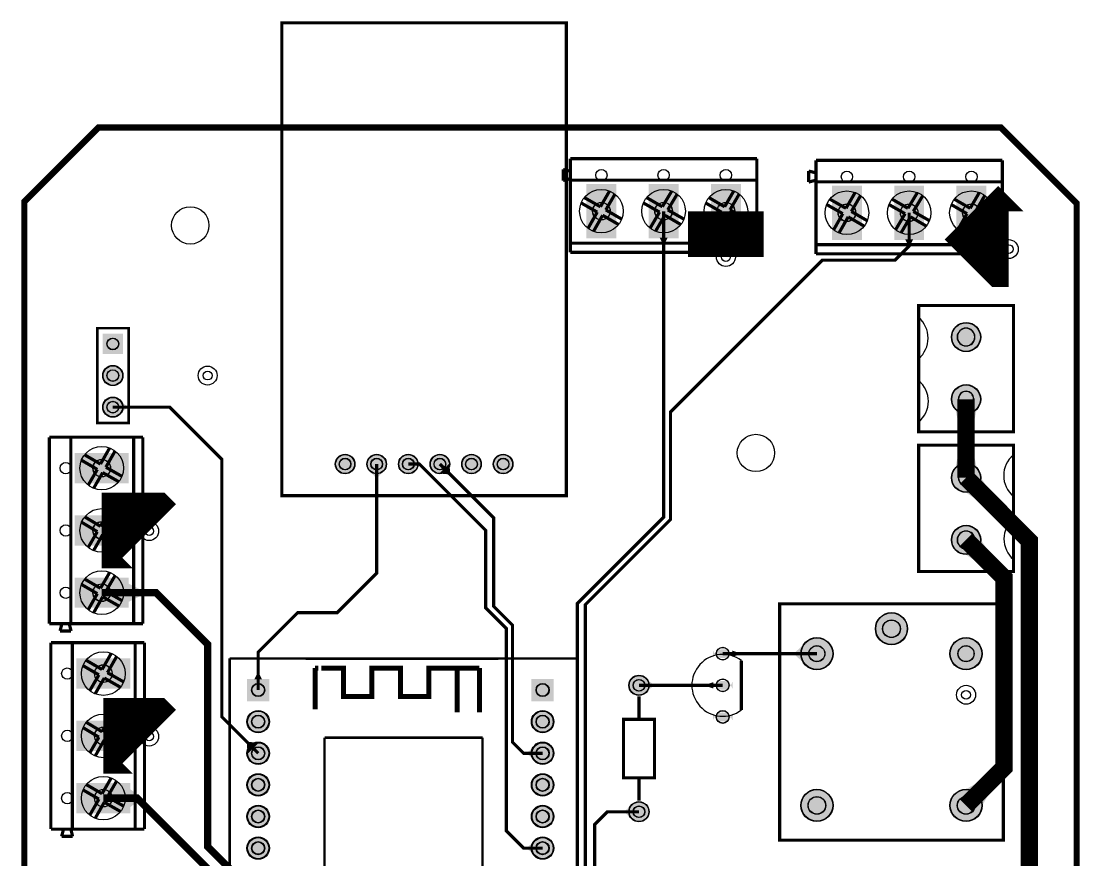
# Model space of a CAD drawing. Header units: millimetres. Extents: x 7 to 92, y 0 to 133.
# Drawn here: x 6.6 to 91.7, y 65.1 to 132.6 of the extents above; entities that cross this region are included whole.
import ezdxf

# ---------------------------------------------------------------- set-up
doc = ezdxf.new("R2010")
doc.units = ezdxf.units.MM
for name, color, linetype, true_color in [('BoardOutLine', 7, 'Continuous', 0xff00ff), ('BottomLayer', 7, 'Continuous', 0x0000ff), ('BottomSolderMaskLayer', 7, 'Continuous', 0xaa00ff), ('Document', 7, 'Continuous', 0xffffff), ('Hole', 7, 'Continuous', 0x222222), ('Multi-Layer', 7, 'Continuous', 0xc0c0c0), ('TopSilkLayer', 7, 'Continuous', 0xffcc00), ('TopSolderMaskLayer', 7, 'Continuous', 0x800080)]:
    doc.layers.add(name, color=color, linetype=linetype, true_color=true_color)

msp = doc.modelspace()

# ---------------------------------------------------------------- hatches: boundary and pattern name
at = {"layer": 'BottomLayer'}
for points in [[(58.56, 115.206), (57.925, 115.206), (58.115, 114.825), (58.369, 114.825)], [(78.296, 115.079), (77.661, 115.079), (77.851, 114.698), (78.105, 114.698)], [(14.491, 101.01), (14.491, 102.191), (15.042, 101.727), (15.042, 101.473)], [(83.413, 101.475), (81.688, 101.475), (81.85, 100.67), (83.25, 100.67)], [(38.223, 96.457), (38.223, 97.6), (38.608, 97.155), (38.608, 96.901)], [(40.211, 96.268), (41.02, 97.076), (41.082, 96.384), (40.903, 96.205)], [(83.413, 96.692), (81.688, 96.692), (81.85, 97.497), (83.25, 97.497)], [(35.751, 96.524), (34.608, 96.524), (35.052, 95.991), (35.306, 95.991)], [(83.698, 96.003), (82.478, 94.783), (83.162, 94.329), (84.152, 95.319)], [(83.698, 91.004), (82.478, 89.784), (83.162, 89.33), (84.152, 90.32)], [(15.224, 87.428), (15.224, 85.953), (16.109, 86.395), (16.109, 86.985)], [(69.721, 80.836), (69.721, 82.741), (68.832, 81.915), (68.832, 81.661)], [(63.754, 82.042), (63.754, 81.534), (64.135, 81.661), (64.135, 81.915)], [(25.337, 79.717), (25.972, 79.717), (25.781, 80.098), (25.527, 80.098)], [(56.782, 78.658), (56.782, 79.839), (57.333, 79.375), (57.333, 79.121)], [(62.23, 78.994), (62.23, 79.502), (61.849, 79.375), (61.849, 79.121)], [(24.806, 73.734), (25.707, 74.635), (24.926, 74.695), (24.746, 74.516)], [(47.952, 74.425), (47.952, 73.15), (47.357, 73.66), (47.357, 73.914)], [(15.351, 70.918), (15.351, 69.443), (15.926, 69.885), (15.926, 70.475)], [(83.818, 69.517), (82.471, 70.864), (83.278, 71.314), (84.268, 70.324)], [(55.74, 68.498), (55.74, 69.679), (55.189, 69.215), (55.189, 68.961)], [(47.952, 66.805), (47.952, 65.53), (47.357, 66.04), (47.357, 66.294)]]:
    msp.add_hatch(color=256, dxfattribs=at).paths.add_polyline_path(points)
at = {"layer": 'BottomSolderMaskLayer'}
for points in [[(52.034, 115.16), (52.034, 119.536), (54.443, 119.536), (54.443, 115.16)], [(57.038, 115.16), (57.038, 119.536), (59.446, 119.536), (59.446, 115.16)], [(62.042, 115.16), (62.042, 119.536), (64.45, 119.536), (64.45, 115.16)], [(71.77, 115.033), (71.77, 119.409), (74.178, 119.409), (74.178, 115.033)], [(76.774, 115.033), (76.774, 119.409), (79.182, 119.409), (79.182, 115.033)], [(81.778, 115.033), (81.778, 119.409), (84.186, 119.409), (84.186, 115.033)], [(81.375, 107.234, 1), (83.726, 107.234, 1)], [(14.783, 107.493), (14.783, 105.867), (13.157, 105.867), (13.157, 107.493)], [(13.157, 104.14, 1), (14.783, 104.14, 1)], [(81.375, 102.235, 1), (83.726, 102.235, 1)], [(13.157, 101.6, 1), (14.783, 101.6, 1)], [(15.249, 95.483), (10.913, 95.483), (10.913, 97.913), (15.249, 97.913)], [(31.852, 97.028, 1), (33.426, 97.028, 1)], [(34.392, 97.028, 1), (35.966, 97.028, 1)], [(36.932, 97.028, 1), (38.506, 97.028, 1)], [(39.472, 97.028, 1), (41.046, 97.028, 1)], [(42.012, 97.028, 1), (43.586, 97.028, 1)], [(44.552, 97.028, 1), (46.126, 97.028, 1)], [(81.375, 95.931, 1), (83.726, 95.931, 1)], [(15.249, 90.479), (10.913, 90.479), (10.913, 92.91), (15.249, 92.91)], [(81.375, 90.932, 1), (83.726, 90.932, 1)], [(15.249, 85.475), (10.913, 85.475), (10.913, 87.906), (15.249, 87.906)], [(75.26, 83.795, 1), (77.851, 83.795, 1)], [(69.266, 81.788, 1), (71.857, 81.788, 1)], [(81.255, 81.788, 1), (83.846, 81.788, 1)], [(63.78, 82.049, -0.785398), (62.205, 82.049), (62.205, 81.528, -0.785398), (63.78, 81.528)], [(15.376, 78.973), (11.04, 78.973), (11.04, 81.403), (15.376, 81.403)], [(55.448, 79.248, 1), (57.074, 79.248, 1)], [(26.555, 77.966), (24.753, 77.966), (24.753, 79.768), (26.555, 79.768)], [(49.415, 77.966), (47.613, 77.966), (47.613, 79.768), (49.415, 79.768)], [(63.78, 79.509, -0.785398), (62.205, 79.509), (62.205, 78.988, -0.785398), (63.78, 78.988)], [(24.753, 76.327, 1), (26.555, 76.327, 1)], [(47.613, 76.327, 1), (49.415, 76.327, 1)], [(63.78, 76.969, -0.785398), (62.205, 76.969), (62.205, 76.448, -0.785398), (63.78, 76.448)], [(15.376, 73.969), (11.04, 73.969), (11.04, 76.4), (15.376, 76.4)], [(24.753, 73.787, 1), (26.555, 73.787, 1)], [(47.613, 73.787, 1), (49.415, 73.787, 1)], [(24.753, 71.247, 1), (26.555, 71.247, 1)], [(47.613, 71.247, 1), (49.415, 71.247, 1)], [(15.376, 68.965), (11.04, 68.965), (11.04, 71.396), (15.376, 71.396)], [(69.266, 69.596, 1), (71.857, 69.596, 1)], [(81.255, 69.596, 1), (83.846, 69.596, 1)], [(55.448, 69.088, 1), (57.074, 69.088, 1)], [(24.753, 68.707, 1), (26.555, 68.707, 1)], [(47.613, 68.707, 1), (49.415, 68.707, 1)], [(24.753, 66.167, 1), (26.555, 66.167, 1)], [(47.613, 66.167, 1), (49.415, 66.167, 1)]]:
    msp.add_hatch(color=256, dxfattribs=at).paths.add_polyline_path(points)
at = {"layer": 'Multi-Layer'}
for points in [[(52.049, 115.206), (52.049, 119.491), (54.428, 119.491), (54.428, 115.206)], [(57.052, 115.206), (57.052, 119.491), (59.432, 119.491), (59.432, 115.206)], [(62.056, 115.206), (62.056, 119.491), (64.436, 119.491), (64.436, 115.206)], [(71.784, 115.079), (71.784, 119.364), (74.164, 119.364), (74.164, 115.079)], [(76.788, 115.079), (76.788, 119.364), (79.168, 119.364), (79.168, 115.079)], [(81.792, 115.079), (81.792, 119.364), (84.172, 119.364), (84.172, 115.079)], [(81.4, 107.234, 1), (83.7, 107.234, 1)], [(14.757, 107.468), (14.757, 105.893), (13.183, 105.893), (13.183, 107.468)], [(13.183, 104.14, 1), (14.757, 104.14, 1)], [(81.4, 102.235, 1), (83.7, 102.235, 1)], [(13.183, 101.6, 1), (14.757, 101.6, 1)], [(15.224, 95.508), (10.939, 95.508), (10.939, 97.888), (15.224, 97.888)], [(31.877, 97.028, 1), (33.401, 97.028, 1)], [(34.417, 97.028, 1), (35.941, 97.028, 1)], [(36.957, 97.028, 1), (38.481, 97.028, 1)], [(39.497, 97.028, 1), (41.021, 97.028, 1)], [(42.037, 97.028, 1), (43.561, 97.028, 1)], [(44.577, 97.028, 1), (46.101, 97.028, 1)], [(81.4, 95.931, 1), (83.7, 95.931, 1)], [(15.224, 90.504), (10.939, 90.504), (10.939, 92.884), (15.224, 92.884)], [(81.4, 90.932, 1), (83.7, 90.932, 1)], [(15.224, 85.5), (10.939, 85.5), (10.939, 87.88), (15.224, 87.88)], [(75.286, 83.795, 1), (77.826, 83.795, 1)], [(69.291, 81.788, 1), (71.831, 81.788, 1)], [(81.28, 81.788, 1), (83.82, 81.788, 1)], [(63.754, 82.042, -0.785398), (62.23, 82.042), (62.23, 81.534, -0.785398), (63.754, 81.534)], [(15.351, 78.998), (11.066, 78.998), (11.066, 81.378), (15.351, 81.378)], [(55.474, 79.248, 1), (57.049, 79.248, 1)], [(26.504, 78.017), (24.804, 78.017), (24.804, 79.717), (26.504, 79.717)], [(49.364, 78.017), (47.664, 78.017), (47.664, 79.717), (49.364, 79.717)], [(63.754, 79.502, -0.785398), (62.23, 79.502), (62.23, 78.994, -0.785398), (63.754, 78.994)], [(24.804, 76.327, 1), (26.504, 76.327, 1)], [(47.664, 76.327, 1), (49.364, 76.327, 1)], [(63.754, 76.962, -0.785398), (62.23, 76.962), (62.23, 76.454, -0.785398), (63.754, 76.454)], [(15.351, 73.994), (11.066, 73.994), (11.066, 76.374), (15.351, 76.374)], [(24.804, 73.787, 1), (26.504, 73.787, 1)], [(47.664, 73.787, 1), (49.364, 73.787, 1)], [(24.804, 71.247, 1), (26.504, 71.247, 1)], [(47.664, 71.247, 1), (49.364, 71.247, 1)], [(15.351, 68.99), (11.066, 68.99), (11.066, 71.37), (15.351, 71.37)], [(69.291, 69.596, 1), (71.831, 69.596, 1)], [(81.28, 69.596, 1), (83.82, 69.596, 1)], [(55.474, 69.088, 1), (57.049, 69.088, 1)], [(24.804, 68.707, 1), (26.504, 68.707, 1)], [(47.664, 68.707, 1), (49.364, 68.707, 1)], [(24.804, 66.167, 1), (26.504, 66.167, 1)], [(47.664, 66.167, 1), (49.364, 66.167, 1)]]:
    msp.add_hatch(color=256, dxfattribs=at).paths.add_polyline_path(points)
at = {"layer": 'TopSolderMaskLayer'}
for points in [[(52.034, 115.16), (52.034, 119.536), (54.443, 119.536), (54.443, 115.16)], [(57.038, 115.16), (57.038, 119.536), (59.446, 119.536), (59.446, 115.16)], [(62.042, 115.16), (62.042, 119.536), (64.45, 119.536), (64.45, 115.16)], [(71.77, 115.033), (71.77, 119.409), (74.178, 119.409), (74.178, 115.033)], [(76.774, 115.033), (76.774, 119.409), (79.182, 119.409), (79.182, 115.033)], [(81.778, 115.033), (81.778, 119.409), (84.186, 119.409), (84.186, 115.033)], [(81.375, 107.234, 1), (83.726, 107.234, 1)], [(14.783, 107.493), (14.783, 105.867), (13.157, 105.867), (13.157, 107.493)], [(13.157, 104.14, 1), (14.783, 104.14, 1)], [(81.375, 102.235, 1), (83.726, 102.235, 1)], [(13.157, 101.6, 1), (14.783, 101.6, 1)], [(15.249, 95.483), (10.913, 95.483), (10.913, 97.913), (15.249, 97.913)], [(31.852, 97.028, 1), (33.426, 97.028, 1)], [(34.392, 97.028, 1), (35.966, 97.028, 1)], [(36.932, 97.028, 1), (38.506, 97.028, 1)], [(39.472, 97.028, 1), (41.046, 97.028, 1)], [(42.012, 97.028, 1), (43.586, 97.028, 1)], [(44.552, 97.028, 1), (46.126, 97.028, 1)], [(81.375, 95.931, 1), (83.726, 95.931, 1)], [(15.249, 90.479), (10.913, 90.479), (10.913, 92.91), (15.249, 92.91)], [(81.375, 90.932, 1), (83.726, 90.932, 1)], [(15.249, 85.475), (10.913, 85.475), (10.913, 87.906), (15.249, 87.906)], [(75.26, 83.795, 1), (77.851, 83.795, 1)], [(69.266, 81.788, 1), (71.857, 81.788, 1)], [(81.255, 81.788, 1), (83.846, 81.788, 1)], [(63.78, 82.049, -0.785398), (62.205, 82.049), (62.205, 81.528, -0.785398), (63.78, 81.528)], [(15.376, 78.973), (11.04, 78.973), (11.04, 81.403), (15.376, 81.403)], [(55.448, 79.248, 1), (57.074, 79.248, 1)], [(26.555, 77.966), (24.753, 77.966), (24.753, 79.768), (26.555, 79.768)], [(49.415, 77.966), (47.613, 77.966), (47.613, 79.768), (49.415, 79.768)], [(63.78, 79.509, -0.785398), (62.205, 79.509), (62.205, 78.988, -0.785398), (63.78, 78.988)], [(24.753, 76.327, 1), (26.555, 76.327, 1)], [(47.613, 76.327, 1), (49.415, 76.327, 1)], [(63.78, 76.969, -0.785398), (62.205, 76.969), (62.205, 76.448, -0.785398), (63.78, 76.448)], [(15.376, 73.969), (11.04, 73.969), (11.04, 76.4), (15.376, 76.4)], [(24.753, 73.787, 1), (26.555, 73.787, 1)], [(47.613, 73.787, 1), (49.415, 73.787, 1)], [(24.753, 71.247, 1), (26.555, 71.247, 1)], [(47.613, 71.247, 1), (49.415, 71.247, 1)], [(15.376, 68.965), (11.04, 68.965), (11.04, 71.396), (15.376, 71.396)], [(69.266, 69.596, 1), (71.857, 69.596, 1)], [(81.255, 69.596, 1), (83.846, 69.596, 1)], [(55.448, 69.088, 1), (57.074, 69.088, 1)], [(24.753, 68.707, 1), (26.555, 68.707, 1)], [(47.613, 68.707, 1), (49.415, 68.707, 1)], [(24.753, 66.167, 1), (26.555, 66.167, 1)], [(47.613, 66.167, 1), (49.415, 66.167, 1)]]:
    msp.add_hatch(color=256, dxfattribs=at).paths.add_polyline_path(points)

# ---------------------------------------------------------------- linework, layer by layer
at = {"layer": 'BoardOutLine', "const_width": 0.508}
msp.add_lwpolyline([(84.709, 1.778), (85.979, 3.175), (91.44, 8.636), (91.44, 117.983), (85.344, 124.079), (12.827, 124.079), (6.858, 118.11), (6.858, 9.525), (16.002, 0.381), (82.931, 0.381), (83.439, 0.381), (84.709, 1.778)], close=True, dxfattribs=at)
at = {"layer": 'BottomLayer'}
for points, const_width in [([(63.246, 117.348), (63.246, 113.665)], 6.09), ([(82.982, 117.221), (85.903, 114.3), (85.979, 114.3)], 6.09), ([(25.654, 53.467), (41.402, 53.467), (47.752, 59.817), (50.165, 59.817), (51.308, 60.96), (51.308, 85.827), (58.242, 92.761), (58.242, 117.348)], 0.254), ([(48.514, 58.547), (49.657, 58.547), (51.943, 60.833), (51.943, 85.725), (58.801, 92.583), (58.801, 101.219), (70.993, 113.411), (76.835, 113.411), (77.978, 114.554), (77.978, 117.221)], 0.254), ([(82.55, 102.235), (82.55, 95.931)], 1.4), ([(13.97, 101.6), (18.542, 101.6), (22.733, 97.409), (22.733, 76.708), (25.654, 73.787)], 0.254), ([(25.654, 78.867), (25.654, 81.915), (28.829, 85.09), (32.004, 85.09), (35.179, 88.265), (35.179, 97.028)], 0.254), ([(37.719, 97.028), (38.608, 97.028), (43.942, 91.694), (43.942, 85.471), (45.593, 83.82), (45.593, 67.564), (46.99, 66.167), (48.514, 66.167)], 0.254), ([(40.259, 97.028), (44.577, 92.71), (44.577, 85.598), (46.101, 84.074), (46.101, 74.676), (46.99, 73.787), (48.514, 73.787)], 0.254), ([(82.55, 95.931), (87.63, 90.851), (87.63, 38.816), (82.55, 33.736)], 1.4), ([(13.081, 91.694), (16.84, 91.694), (16.891, 91.643)], 6.09), ([(82.55, 69.596), (85.598, 72.644), (85.598, 87.884), (82.55, 90.932)], 1.4), ([(13.081, 86.69), (17.45, 86.69), (21.59, 82.55), (21.59, 66.294), (24.257, 63.627), (25.654, 63.627)], 0.59), ([(62.992, 81.788), (70.561, 81.788)], 0.254), ([(56.261, 79.248), (62.992, 79.248)], 0.254), ([(13.208, 75.184), (16.84, 75.184), (16.891, 75.133)], 6.09), ([(13.208, 70.18), (15.926, 70.18), (25.019, 61.087), (25.654, 61.087)], 0.59), ([(25.654, 50.927), (29.464, 47.117), (51.308, 47.117), (52.705, 48.514), (52.705, 68.072), (53.721, 69.088), (56.261, 69.088)], 0.254)]:
    msp.add_lwpolyline(points, dxfattribs=dict(at, const_width=const_width))
at = {"layer": 'BottomSolderMaskLayer'}
for points in [[(81.834, 107.234), (81.834, 107.234)], [(83.267, 107.234), (83.267, 107.234)], [(81.937, 102.205), (81.937, 102.266)], [(83.163, 102.205), (83.163, 102.266)], [(81.937, 95.962), (81.937, 95.9)], [(83.163, 95.962), (83.163, 95.9)], [(81.834, 90.932), (81.834, 90.932)], [(83.267, 90.932), (83.267, 90.932)]]:
    msp.add_lwpolyline(points, close=True, dxfattribs=at)
for centre, radius in [((53.239, 117.348), 0.709), ((58.242, 117.348), 0.709), ((63.246, 117.348), 0.709), ((72.974, 117.221), 0.709), ((77.978, 117.221), 0.709), ((82.982, 117.221), 0.709), ((82.55, 107.234), 1.175), ((13.97, 106.68), 0.472), ((13.97, 104.14), 0.813), ((13.97, 104.14), 0.472), ((82.55, 102.235), 1.175), ((13.97, 101.6), 0.813), ((13.97, 101.6), 0.472), ((13.081, 96.698), 0.709), ((32.639, 97.028), 0.787), ((32.639, 97.028), 0.472), ((35.179, 97.028), 0.787), ((35.179, 97.028), 0.472), ((37.719, 97.028), 0.787), ((37.719, 97.028), 0.472), ((40.259, 97.028), 0.787), ((40.259, 97.028), 0.472), ((42.799, 97.028), 0.787), ((42.799, 97.028), 0.472), ((45.339, 97.028), 0.787), ((45.339, 97.028), 0.472), ((82.55, 95.931), 1.175), ((13.081, 91.694), 0.709), ((82.55, 90.932), 1.175), ((13.081, 86.69), 0.709), ((76.556, 83.795), 1.295), ((76.556, 83.795), 0.715), ((70.561, 81.788), 1.295), ((82.55, 81.788), 1.295), ((62.992, 81.788), 0.517), ((70.561, 81.788), 0.648), ((82.55, 81.788), 0.648), ((13.208, 80.188), 0.709), ((56.261, 79.248), 0.813), ((25.654, 78.867), 0.53), ((48.514, 78.867), 0.53), ((56.261, 79.248), 0.472), ((62.992, 79.248), 0.517), ((25.654, 76.327), 0.901), ((25.654, 76.327), 0.53), ((48.514, 76.327), 0.901), ((48.514, 76.327), 0.53), ((62.992, 76.708), 0.517), ((13.208, 75.184), 0.709), ((25.654, 73.787), 0.901), ((25.654, 73.787), 0.53), ((48.514, 73.787), 0.901), ((48.514, 73.787), 0.53), ((25.654, 71.247), 0.901), ((25.654, 71.247), 0.53), ((48.514, 71.247), 0.901), ((48.514, 71.247), 0.53), ((13.208, 70.18), 0.709), ((70.561, 69.596), 1.295), ((82.55, 69.596), 1.295), ((56.261, 69.088), 0.813), ((70.561, 69.596), 0.715), ((82.55, 69.596), 0.715), ((25.654, 68.707), 0.901), ((25.654, 68.707), 0.53), ((48.514, 68.707), 0.901), ((48.514, 68.707), 0.53), ((56.261, 69.088), 0.472), ((25.654, 66.167), 0.901), ((25.654, 66.167), 0.53), ((48.514, 66.167), 0.901), ((48.514, 66.167), 0.53)]:
    msp.add_circle(centre, radius, dxfattribs=at)
for centre, radius, start, end in [((82.55, 107.234), 0.716, 360, 540), ((82.55, 107.234), 0.716, 540, 360), ((82.55, 102.266), 0.613, 360, 540), ((82.55, 102.205), 0.613, 540, 360), ((82.55, 95.962), 0.613, 360, 180), ((82.55, 95.9), 0.613, 180, 360), ((82.55, 90.932), 0.716, 360, 180), ((82.55, 90.932), 0.716, 180, 360)]:
    msp.add_arc(centre, radius, start, end, dxfattribs=at)
at = {"layer": 'Document', "const_width": 0.254}
for points in [[(51.867, 118.44), (53.162, 117.704)], [(53.162, 117.704), (53.899, 118.974)], [(54.331, 118.72), (53.594, 117.45)], [(56.871, 118.44), (58.141, 117.704)], [(58.141, 117.704), (58.903, 118.974)], [(59.335, 118.72), (58.573, 117.45)], [(61.875, 118.44), (63.145, 117.704)], [(63.145, 117.704), (63.881, 118.974)], [(64.313, 118.72), (63.576, 117.45)], [(71.603, 118.313), (72.898, 117.577)], [(72.898, 117.577), (73.635, 118.847)], [(74.067, 118.593), (73.33, 117.323)], [(76.607, 118.313), (77.877, 117.577)], [(77.877, 117.577), (78.639, 118.847)], [(79.07, 118.593), (78.308, 117.323)], [(81.61, 118.313), (82.88, 117.577)], [(82.88, 117.577), (83.617, 118.847)], [(84.049, 118.593), (83.312, 117.323)], [(52.908, 117.272), (51.613, 118.009)], [(53.594, 117.45), (54.864, 116.713)], [(57.912, 117.272), (56.617, 118.009)], [(58.573, 117.45), (59.868, 116.713)], [(62.891, 117.272), (61.621, 118.009)], [(63.576, 117.45), (64.872, 116.713)], [(72.644, 117.145), (71.349, 117.882)], [(73.33, 117.323), (74.6, 116.586)], [(77.648, 117.145), (76.353, 117.882)], [(78.308, 117.323), (79.604, 116.586)], [(82.626, 117.145), (81.356, 117.882)], [(83.312, 117.323), (84.608, 116.586)], [(52.172, 115.977), (52.908, 117.272)], [(53.34, 117.018), (52.604, 115.723)], [(54.61, 116.281), (53.34, 117.018)], [(57.15, 115.977), (57.912, 117.272)], [(58.344, 117.018), (57.582, 115.723)], [(59.614, 116.281), (58.344, 117.018)], [(62.154, 115.977), (62.891, 117.272)], [(63.322, 117.018), (62.586, 115.723)], [(64.618, 116.281), (63.322, 117.018)], [(71.908, 115.85), (72.644, 117.145)], [(73.076, 116.891), (72.339, 115.596)], [(74.346, 116.154), (73.076, 116.891)], [(76.886, 115.85), (77.648, 117.145)], [(78.08, 116.891), (77.318, 115.596)], [(79.35, 116.154), (78.08, 116.891)], [(81.89, 115.85), (82.626, 117.145)], [(83.058, 116.891), (82.322, 115.596)], [(84.354, 116.154), (83.058, 116.891)], [(11.709, 97.765), (12.979, 97.028)], [(12.979, 97.028), (13.716, 98.324)], [(14.148, 98.07), (13.411, 96.774)], [(12.725, 96.596), (11.455, 97.333)], [(11.989, 95.326), (12.725, 96.596)], [(13.157, 96.342), (12.421, 95.072)], [(14.453, 95.606), (13.157, 96.342)], [(13.411, 96.774), (14.707, 96.038)], [(11.709, 92.786), (12.979, 92.024)], [(12.979, 92.024), (13.716, 93.32)], [(14.148, 93.066), (13.411, 91.796)], [(12.725, 91.593), (11.455, 92.355)], [(13.411, 91.796), (14.707, 91.034)], [(11.989, 90.323), (12.725, 91.593)], [(13.157, 91.364), (12.421, 90.069)], [(14.453, 90.602), (13.157, 91.364)], [(11.709, 87.783), (12.979, 87.046)], [(12.979, 87.046), (13.716, 88.316)], [(14.148, 88.062), (13.411, 86.792)], [(12.725, 86.614), (11.455, 87.351)], [(13.411, 86.792), (14.707, 86.055)], [(11.989, 85.319), (12.725, 86.614)], [(13.157, 86.36), (12.421, 85.065)], [(14.453, 85.624), (13.157, 86.36)], [(13.106, 80.518), (13.843, 81.814)], [(12.852, 80.086), (11.582, 80.823)], [(11.836, 81.255), (13.106, 80.518)], [(14.275, 81.56), (13.538, 80.264)], [(12.116, 78.816), (12.852, 80.086)], [(13.538, 80.264), (14.834, 79.528)], [(13.284, 79.832), (12.548, 78.562)], [(14.58, 79.096), (13.284, 79.832)], [(13.106, 75.514), (13.843, 76.81)], [(14.275, 76.556), (13.538, 75.286)], [(12.852, 75.083), (11.582, 75.845)], [(11.836, 76.276), (13.106, 75.514)], [(12.116, 73.813), (12.852, 75.083)], [(13.284, 74.854), (12.548, 73.559)], [(14.58, 74.092), (13.284, 74.854)], [(13.538, 75.286), (14.834, 74.524)], [(13.106, 70.536), (13.843, 71.806)], [(14.275, 71.552), (13.538, 70.282)], [(12.852, 70.104), (11.582, 70.841)], [(11.836, 71.273), (13.106, 70.536)], [(12.116, 68.809), (12.852, 70.104)], [(13.284, 69.85), (12.548, 68.555)], [(14.58, 69.114), (13.284, 69.85)], [(13.538, 70.282), (14.834, 69.545)]]:
    msp.add_lwpolyline(points, dxfattribs=at)
at = {"layer": 'Document'}
for centre in [(53.239, 117.348), (58.242, 117.348), (63.246, 117.348), (72.974, 117.221), (77.978, 117.221), (82.982, 117.221), (13.081, 96.698), (13.081, 91.694), (13.081, 86.69), (13.208, 80.188), (13.208, 75.184), (13.208, 70.18)]:
    msp.add_circle(centre, 1.753, dxfattribs=at)
at = {"layer": 'Hole'}
for centre in [(85.979, 114.3), (63.246, 113.665), (21.59, 104.14), (16.891, 91.643), (82.55, 78.486), (16.891, 75.133)]:
    msp.add_circle(centre, 0.355, dxfattribs=at)
at = {"layer": 'Multi-Layer'}
for points in [[(81.849, 107.234), (81.849, 107.234)], [(83.251, 107.234), (83.251, 107.234)], [(81.95, 102.205), (81.95, 102.265)], [(83.15, 102.205), (83.15, 102.265)], [(81.95, 95.961), (81.95, 95.901)], [(83.15, 95.961), (83.15, 95.901)], [(81.849, 90.932), (81.849, 90.932)], [(83.251, 90.932), (83.251, 90.932)]]:
    msp.add_lwpolyline(points, close=True, dxfattribs=at)
for centre, radius in [((20.193, 116.205), 1.5), ((53.239, 117.348), 0.701), ((58.242, 117.348), 0.701), ((63.246, 117.348), 0.701), ((72.974, 117.221), 0.701), ((77.978, 117.221), 0.701), ((82.982, 117.221), 0.701), ((85.979, 114.3), 0.762), ((63.246, 113.665), 0.762), ((82.55, 107.234), 1.15), ((13.97, 106.68), 0.457), ((13.97, 104.14), 0.787), ((21.59, 104.14), 0.762), ((13.97, 104.14), 0.457), ((82.55, 102.235), 1.15), ((13.97, 101.6), 0.787), ((13.97, 101.6), 0.457), ((65.659, 97.917), 1.5), ((13.081, 96.698), 0.701), ((32.639, 97.028), 0.762), ((32.639, 97.028), 0.457), ((35.179, 97.028), 0.762), ((35.179, 97.028), 0.457), ((37.719, 97.028), 0.762), ((37.719, 97.028), 0.457), ((40.259, 97.028), 0.762), ((40.259, 97.028), 0.457), ((42.799, 97.028), 0.762), ((42.799, 97.028), 0.457), ((45.339, 97.028), 0.762), ((45.339, 97.028), 0.457), ((82.55, 95.931), 1.15), ((13.081, 91.694), 0.701), ((16.891, 91.643), 0.762), ((82.55, 90.932), 1.15), ((13.081, 86.69), 0.701), ((76.556, 83.795), 1.27), ((76.556, 83.795), 0.701), ((70.561, 81.788), 1.27), ((82.55, 81.788), 1.27), ((62.992, 81.788), 0.5), ((70.561, 81.788), 0.635), ((82.55, 81.788), 0.635), ((13.208, 80.188), 0.701), ((56.261, 79.248), 0.788), ((25.654, 78.867), 0.5), ((48.514, 78.867), 0.5), ((56.261, 79.248), 0.457), ((62.992, 79.248), 0.5), ((82.55, 78.486), 0.762), ((25.654, 76.327), 0.85), ((25.654, 76.327), 0.5), ((48.514, 76.327), 0.85), ((48.514, 76.327), 0.5), ((62.992, 76.708), 0.5), ((13.208, 75.184), 0.701), ((16.891, 75.133), 0.762), ((25.654, 73.787), 0.85), ((25.654, 73.787), 0.5), ((48.514, 73.787), 0.85), ((48.514, 73.787), 0.5), ((25.654, 71.247), 0.85), ((25.654, 71.247), 0.5), ((48.514, 71.247), 0.85), ((48.514, 71.247), 0.5), ((13.208, 70.18), 0.701), ((70.561, 69.596), 1.27), ((82.55, 69.596), 1.27), ((56.261, 69.088), 0.788), ((70.561, 69.596), 0.701), ((82.55, 69.596), 0.701), ((25.654, 68.707), 0.85), ((25.654, 68.707), 0.5), ((48.514, 68.707), 0.85), ((48.514, 68.707), 0.5), ((56.261, 69.088), 0.457), ((25.654, 66.167), 0.85), ((25.654, 66.167), 0.5), ((48.514, 66.167), 0.85), ((48.514, 66.167), 0.5)]:
    msp.add_circle(centre, radius, dxfattribs=at)
for centre, radius, start, end in [((82.55, 107.234), 0.701, 360, 540), ((82.55, 107.234), 0.701, 540, 360), ((82.55, 102.265), 0.6, 360, 540), ((82.55, 102.205), 0.6, 540, 360), ((82.55, 95.961), 0.6, 360, 180), ((82.55, 95.901), 0.6, 180, 360), ((82.55, 90.932), 0.701, 360, 180), ((82.55, 90.932), 0.701, 180, 360)]:
    msp.add_arc(centre, radius, start, end, dxfattribs=at)
at = {"layer": 'TopSilkLayer'}
for points, const_width in [([(27.559, 94.488), (27.559, 132.488), (50.419, 132.488), (50.419, 94.488), (27.559, 94.488)], 0.254), ([(78.74, 109.774), (86.36, 109.774), (86.36, 99.614), (78.74, 99.614), (78.74, 109.774)], 0.254), ([(15.24, 102.87), (15.24, 100.33), (12.725, 100.33), (12.725, 107.95), (15.24, 107.95), (15.24, 102.87)], 0.203), ([(86.36, 88.392), (78.74, 88.392), (78.74, 98.552), (86.36, 98.552), (86.36, 88.392)], 0.254), ([(85.547, 85.801), (67.564, 85.801), (67.564, 66.802), (85.547, 66.802), (85.547, 85.801)], 0.254), ([(67.564, 85.801), (67.564, 66.802), (85.547, 66.802), (85.547, 85.801), (67.564, 85.801)], 0.254), ([(55.011, 71.818), (55.011, 76.518), (57.511, 76.518), (57.511, 71.818), (55.011, 71.818)], 0.254)]:
    msp.add_lwpolyline(points, close=True, dxfattribs=dict(at, const_width=const_width))
for points, const_width in [([(50.749, 121.565), (65.735, 121.565)], 0.254), ([(50.749, 120.549), (50.749, 121.565)], 0.254), ([(65.735, 121.565), (65.735, 119.837)], 0.254), ([(70.485, 121.438), (85.471, 121.438)], 0.254), ([(70.485, 120.422), (70.485, 121.438)], 0.254), ([(85.471, 121.438), (85.471, 119.71)], 0.254), ([(50.749, 120.549), (50.165, 120.701)], 0.254), ([(50.165, 120.701), (50.165, 119.812)], 0.254), ([(50.165, 119.812), (50.749, 119.964)], 0.254), ([(50.749, 119.964), (50.749, 120.549)], 0.254), ([(50.749, 119.837), (50.749, 119.964)], 0.254), ([(70.485, 120.422), (69.901, 120.574)], 0.254), ([(69.901, 120.574), (69.901, 119.685)], 0.254), ([(70.485, 119.837), (70.485, 120.422)], 0.254), ([(50.749, 114.783), (50.749, 119.837)], 0.254), ([(50.749, 119.837), (65.735, 119.837)], 0.254), ([(65.735, 119.837), (65.735, 114.783)], 0.254), ([(69.901, 119.685), (70.485, 119.837)], 0.254), ([(70.485, 119.71), (70.485, 119.837)], 0.254), ([(70.485, 114.656), (70.485, 119.71)], 0.254), ([(70.485, 119.71), (85.471, 119.71)], 0.254), ([(85.471, 119.71), (85.471, 114.656)], 0.254), ([(50.749, 114.046), (50.749, 114.783)], 0.254), ([(50.749, 114.783), (65.735, 114.783)], 0.254), ([(65.735, 114.783), (65.735, 114.046)], 0.254), ([(65.735, 114.046), (50.749, 114.046)], 0.254), ([(70.485, 113.919), (70.485, 114.656)], 0.254), ([(70.485, 114.656), (85.471, 114.656)], 0.254), ([(85.471, 113.919), (70.485, 113.919)], 0.254), ([(85.471, 114.656), (85.471, 113.919)], 0.254), ([(8.865, 84.201), (8.865, 99.187)], 0.254), ([(8.865, 99.187), (10.592, 99.187)], 0.254), ([(10.592, 99.187), (15.646, 99.187)], 0.254), ([(10.592, 84.201), (10.592, 99.187)], 0.254), ([(15.646, 99.187), (16.383, 99.187)], 0.254), ([(15.646, 84.201), (15.646, 99.187)], 0.254), ([(16.383, 99.187), (16.383, 84.201)], 0.254), ([(9.881, 84.201), (8.865, 84.201)], 0.254), ([(9.881, 84.201), (9.728, 83.617)], 0.254), ([(10.465, 84.201), (9.881, 84.201)], 0.254), ([(10.592, 84.201), (10.465, 84.201)], 0.254), ([(10.617, 83.617), (10.465, 84.201)], 0.254), ([(15.646, 84.201), (10.592, 84.201)], 0.254), ([(16.383, 84.201), (15.646, 84.201)], 0.254), ([(9.728, 83.617), (10.617, 83.617)], 0.254), ([(8.992, 67.691), (8.992, 82.677)], 0.254), ([(8.992, 82.677), (10.719, 82.677)], 0.254), ([(10.719, 82.677), (15.773, 82.677)], 0.254), ([(10.719, 67.691), (10.719, 82.677)], 0.254), ([(15.773, 82.677), (16.51, 82.677)], 0.254), ([(15.773, 67.691), (15.773, 82.677)], 0.254), ([(16.51, 82.677), (16.51, 67.691)], 0.254), ([(51.308, 81.407), (23.368, 81.407)], 0.203), ([(23.368, 30.607), (23.368, 81.407)], 0.203), ([(44.958, 81.39), (29.464, 81.39)], 0.203), ([(51.308, 30.607), (51.308, 81.407)], 0.2), ([(64.492, 81.228), (64.492, 77.268)], 0.254), ([(30.226, 80.628), (30.48, 80.628)], 0.4), ([(30.226, 80.628), (30.226, 77.326)], 0.4), ([(30.734, 80.628), (32.512, 80.628), (32.512, 78.342), (34.798, 78.342), (34.798, 80.628), (37.084, 80.628), (37.084, 78.342), (39.37, 78.342), (39.37, 80.628), (43.434, 80.628)], 0.4), ([(41.656, 80.628), (41.655, 77.071)], 0.4), ([(43.434, 80.628), (43.433, 77.071)], 0.4), ([(56.261, 76.581), (56.261, 78.359)], 0.254), ([(43.688, 75.039), (30.988, 75.039)], 0.203), ([(30.988, 75.039), (30.988, 59.799)], 0.203), ([(43.688, 75.039), (43.688, 59.799)], 0.203), ([(56.261, 71.755), (56.261, 69.977)], 0.254), ([(10.008, 67.691), (8.992, 67.691)], 0.254), ([(10.008, 67.691), (9.855, 67.107)], 0.254), ([(9.855, 67.107), (10.744, 67.107)], 0.254), ([(10.592, 67.691), (10.008, 67.691)], 0.254), ([(10.719, 67.691), (10.592, 67.691)], 0.254), ([(10.744, 67.107), (10.592, 67.691)], 0.254), ([(15.773, 67.691), (10.719, 67.691)], 0.254), ([(16.51, 67.691), (15.773, 67.691)], 0.254)]:
    msp.add_lwpolyline(points, dxfattribs=dict(at, const_width=const_width))
for centre in [(53.239, 120.244), (58.242, 120.244), (63.246, 120.244), (72.974, 120.117), (77.978, 120.117), (82.982, 120.117), (10.185, 96.698), (10.185, 91.694), (10.185, 86.69), (10.312, 80.188), (10.312, 75.184), (10.312, 70.18)]:
    msp.add_circle(centre, 0.457, dxfattribs=at)
for centre, radius, start, end in [((77.333, 107.148), 2.169, 310.4366, 49.5634), ((77.405, 102.068), 2.123, 308.96667, 51.03333), ((87.696, 96.099), 2.123, 128.96667, 231.03333), ((87.767, 91.019), 2.169, 130.4366, 229.5634), ((62.995, 79.248), 2.484, 52.8995, 307.1005)]:
    msp.add_arc(centre, radius, start, end, dxfattribs=at)
at = {"layer": 'TopSolderMaskLayer'}
for points in [[(81.834, 107.234), (81.834, 107.234)], [(83.267, 107.234), (83.267, 107.234)], [(81.937, 102.205), (81.937, 102.266)], [(83.163, 102.205), (83.163, 102.266)], [(81.937, 95.962), (81.937, 95.9)], [(83.163, 95.962), (83.163, 95.9)], [(81.834, 90.932), (81.834, 90.932)], [(83.267, 90.932), (83.267, 90.932)]]:
    msp.add_lwpolyline(points, close=True, dxfattribs=at)
for centre, radius in [((53.239, 117.348), 0.709), ((58.242, 117.348), 0.709), ((63.246, 117.348), 0.709), ((72.974, 117.221), 0.709), ((77.978, 117.221), 0.709), ((82.982, 117.221), 0.709), ((82.55, 107.234), 1.175), ((13.97, 106.68), 0.472), ((13.97, 104.14), 0.813), ((13.97, 104.14), 0.472), ((82.55, 102.235), 1.175), ((13.97, 101.6), 0.813), ((13.97, 101.6), 0.472), ((13.081, 96.698), 0.709), ((32.639, 97.028), 0.787), ((32.639, 97.028), 0.472), ((35.179, 97.028), 0.787), ((35.179, 97.028), 0.472), ((37.719, 97.028), 0.787), ((37.719, 97.028), 0.472), ((40.259, 97.028), 0.787), ((40.259, 97.028), 0.472), ((42.799, 97.028), 0.787), ((42.799, 97.028), 0.472), ((45.339, 97.028), 0.787), ((45.339, 97.028), 0.472), ((82.55, 95.931), 1.175), ((13.081, 91.694), 0.709), ((82.55, 90.932), 1.175), ((13.081, 86.69), 0.709), ((76.556, 83.795), 1.295), ((76.556, 83.795), 0.715), ((70.561, 81.788), 1.295), ((82.55, 81.788), 1.295), ((62.992, 81.788), 0.517), ((70.561, 81.788), 0.648), ((82.55, 81.788), 0.648), ((13.208, 80.188), 0.709), ((56.261, 79.248), 0.813), ((25.654, 78.867), 0.53), ((48.514, 78.867), 0.53), ((56.261, 79.248), 0.472), ((62.992, 79.248), 0.517), ((25.654, 76.327), 0.901), ((25.654, 76.327), 0.53), ((48.514, 76.327), 0.901), ((48.514, 76.327), 0.53), ((62.992, 76.708), 0.517), ((13.208, 75.184), 0.709), ((25.654, 73.787), 0.901), ((25.654, 73.787), 0.53), ((48.514, 73.787), 0.901), ((48.514, 73.787), 0.53), ((25.654, 71.247), 0.901), ((25.654, 71.247), 0.53), ((48.514, 71.247), 0.901), ((48.514, 71.247), 0.53), ((13.208, 70.18), 0.709), ((70.561, 69.596), 1.295), ((82.55, 69.596), 1.295), ((56.261, 69.088), 0.813), ((70.561, 69.596), 0.715), ((82.55, 69.596), 0.715), ((25.654, 68.707), 0.901), ((25.654, 68.707), 0.53), ((48.514, 68.707), 0.901), ((48.514, 68.707), 0.53), ((56.261, 69.088), 0.472), ((25.654, 66.167), 0.901), ((25.654, 66.167), 0.53), ((48.514, 66.167), 0.901), ((48.514, 66.167), 0.53)]:
    msp.add_circle(centre, radius, dxfattribs=at)
for centre, radius, start, end in [((82.55, 107.234), 0.716, 360, 540), ((82.55, 107.234), 0.716, 540, 360), ((82.55, 102.266), 0.613, 360, 540), ((82.55, 102.205), 0.613, 540, 360), ((82.55, 95.962), 0.613, 360, 180), ((82.55, 95.9), 0.613, 180, 360), ((82.55, 90.932), 0.716, 360, 180), ((82.55, 90.932), 0.716, 180, 360)]:
    msp.add_arc(centre, radius, start, end, dxfattribs=at)

doc.saveas('drawing.dxf')
